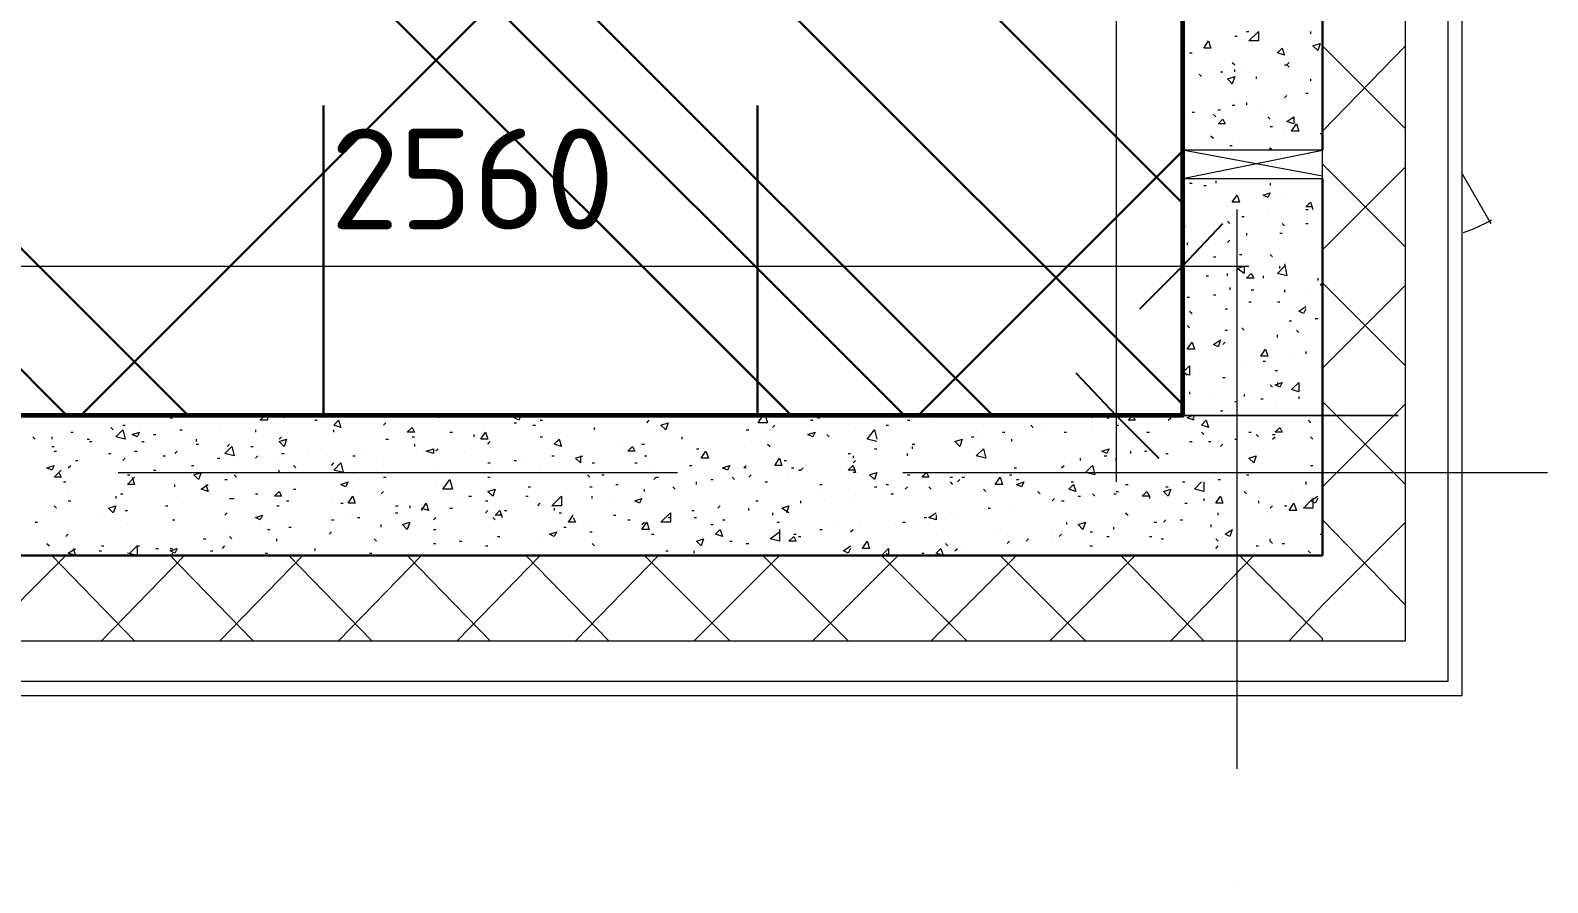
# Model space of a CAD drawing. Header units: millimetres. Extents: x -84737 to 172119, y -43083 to 59399.
# Drawn here: x 53751 to 56460, y 41045 to 42567 of the extents above; entities that cross this region are included whole.
import ezdxf

# ---------------------------------------------------------------- set-up
doc = ezdxf.new("R2010")
doc.units = ezdxf.units.MM
for name, color, linetype, lineweight in [('10) Плитка КР-3 300х300', 40, 'Continuous', 30), ('14) Плитка стены СТ-5.1', 3, 'Continuous', 60), ('19) Краска ПТ-5 потолок', 161, 'Continuous', 30), ('22) Шпакл. баз. фин. Потолок', 102, 'Continuous', 30)]:
    doc.layers.add(name, color=color, linetype=linetype, lineweight=lineweight)
for name, color, linetype in [('PDF _Окна', 7, 'Continuous'), ('PDF _Оси', 7, 'Continuous'), ('PDF _Размеры-100', 7, 'Continuous'), ('PDF _Стены', 7, 'Continuous'), ('PDF _Текст', 7, 'Continuous'), ('PDF _Элементы узлов', 7, 'Continuous')]:
    doc.layers.add(name, color=color, linetype=linetype)
doc.styles.add('PDF ISOCPEUR', font='isocpeur.ttf')

msp = doc.modelspace()

# ---------------------------------------------------------------- hatches: boundary and pattern name
at = {"layer": '10) Плитка КР-3 300х300', "transparency": 33554687}
h = msp.add_hatch(dxfattribs=at)
h.set_pattern_fill('ANGLE', color=256, scale=111)
h.set_pattern_definition([(0, (0, 0), (0, 775.335), [563.88, -211.455]), (90, (0, 0), (-775.335, 5e-14), [563.88, -211.455])])
h.paths.add_polyline_path([(52446.9, 46979.9), (52446.9, 47077.3), (55808, 47077.3), (55808, 44228.3), (52946.4, 44228.3), (52946.4, 45777.7), (53246.9, 45777.7), (53246.9, 45976.7), (52446.9, 45976.7)])
h.paths.add_polyline_path([(52446.9, 48029.7), (52446.9, 49778.1), (55808, 49778.1), (55808, 47178.9), (53246.9, 47178.9), (53246.9, 48029.7)])
h.paths.add_polyline_path([(46304.5, 41878.9), (46304.5, 44499.3), (47455.9, 44478.1), (47455.9, 45599.9), (49504.8, 45599.9), (49504.8, 44258), (49758.8, 44258), (49777.8, 45777.7), (52264.8, 45777.7), (52264.8, 45104.6), (52264.8, 45100.4), (52844.8, 45100.4), (52844.8, 44126.7), (55808, 44126.7), (55808, 41878.9), (49758.8, 41878.9), (49758.8, 42958.4), (49504.8, 42958.4), (49504.8, 41878.9)])
h.paths.add_polyline_path([(44755.2, 42827.2), (44755.2, 45777.7), (47358.6, 45777.7), (47358.6, 44579.7), (46054.8, 44579.7), (46054.8, 42827.2)])
at = {"layer": '19) Краска ПТ-5 потолок', "transparency": 33554687}
h = msp.add_hatch(dxfattribs=at)
h.set_pattern_fill('ANSI34', color=256, scale=80, angle=90)
h.paths.add_polyline_path([(52446.9, 46979.9), (52446.9, 47077.3), (55808, 47077.3), (55808, 44228.3), (52946.4, 44228.3), (52946.4, 45777.7), (53246.9, 45777.7), (53246.9, 45976.7), (52446.9, 45976.7)])
h.paths.add_polyline_path([(52446.9, 48029.7), (52446.9, 49778.1), (55808, 49778.1), (55808, 47178.9), (53246.9, 47178.9), (53246.9, 48029.7)])
h.paths.add_polyline_path([(46304.5, 41878.9), (46304.5, 44499.3), (47455.9, 44478.1), (47455.9, 45599.9), (49504.8, 45599.9), (49504.8, 44258), (49758.8, 44258), (49777.8, 45777.7), (52264.8, 45777.7), (52264.8, 45104.6), (52264.8, 45100.4), (52844.8, 45100.4), (52844.8, 44126.7), (55808, 44126.7), (55808, 41878.9), (49758.8, 41878.9), (49758.8, 42958.4), (49504.8, 42958.4), (49504.8, 41878.9)])
h.paths.add_polyline_path([(44755.2, 42827.2), (44755.2, 45777.7), (47358.6, 45777.7), (47358.6, 44579.7), (46054.8, 44579.7), (46054.8, 42827.2)])
at = {"layer": '22) Шпакл. баз. фин. Потолок', "transparency": 33554687}
h = msp.add_hatch(dxfattribs=at)
h.set_pattern_fill('ANSI37', color=256, scale=333)
h.paths.add_polyline_path([(52446.9, 46979.9), (52446.9, 47077.3), (55808, 47077.3), (55808, 44228.3), (52946.4, 44228.3), (52946.4, 45777.7), (53246.9, 45777.7), (53246.9, 45976.7), (52446.9, 45976.7)])
h.paths.add_polyline_path([(52446.9, 48029.7), (52446.9, 49778.1), (55808, 49778.1), (55808, 47178.9), (53246.9, 47178.9), (53246.9, 48029.7)])
h.paths.add_polyline_path([(46304.5, 41878.9), (46304.5, 44499.3), (47455.9, 44478.1), (47455.9, 45599.9), (49504.8, 45599.9), (49504.8, 44258), (49758.8, 44258), (49777.8, 45777.7), (52264.8, 45777.7), (52264.8, 45104.6), (52264.8, 45100.4), (52844.8, 45100.4), (52844.8, 44126.7), (55808, 44126.7), (55808, 41878.9), (49758.8, 41878.9), (49758.8, 42958.4), (49504.8, 42958.4), (49504.8, 41878.9)])
h.paths.add_polyline_path([(44755.2, 42827.2), (44755.2, 45777.7), (47358.6, 45777.7), (47358.6, 44579.7), (46054.8, 44579.7), (46054.8, 42827.2)])

# ---------------------------------------------------------------- linework, layer by layer
at = {"layer": '10) Плитка КР-3 300х300'}
msp.add_lwpolyline([(46304.5, 41878.9), (46304.5, 44499.3), (47455.9, 44478.1), (47455.9, 45599.9), (49504.8, 45599.9), (49504.8, 44258), (49758.8, 44258), (49777.8, 45777.7), (52264.8, 45777.7), (52264.8, 45104.6), (52264.8, 45100.4), (52844.8, 45100.4), (52844.8, 44126.7), (55808, 44126.7), (55808, 41878.9), (49758.8, 41878.9), (49758.8, 42958.4), (49504.8, 42958.4), (49504.8, 41878.9)], close=True, dxfattribs=at)
at = {"layer": '14) Плитка стены СТ-5.1'}
msp.add_lwpolyline([(49504.8, 45599.9), (49504.8, 44258), (49758.8, 44258), (49777.8, 45777.7), (52264.8, 45777.7), (52264.8, 45104.6), (52264.8, 45100.4), (52844.8, 45100.4), (52844.8, 44126.7), (55808, 44126.7), (55808, 41878.9), (49758.8, 41878.9), (49758.8, 42958.4), (49504.8, 42958.4), (49504.8, 41878.9), (46304.5, 41878.9), (46304.5, 44499.3), (47455.9, 44478.1), (47455.9, 45599.9)], dxfattribs=at)
at = {"layer": 'PDF _Окна', "lineweight": 9}
msp.add_lwpolyline([(56307.5, 42310.7), (56358.3, 42221.8)], dxfattribs=at)
msp.add_arc((56214.6, 42479.7), 290, 289.1437, 299.9982, dxfattribs=at)
at = {"layer": 'PDF _Оси', "lineweight": 9}
for points in [[(55905.4, 42446.2), (55905.4, 42446.2)], [(55905.4, 41248.2), (55905.4, 42247.2)], [(53907.3, 41777.3), (54906.3, 41777.3)], [(55105.3, 41777.3), (55105.3, 41777.3)], [(55308.5, 41777.3), (56459.9, 41777.3)], [(55905.4, 41045), (55905.4, 41045)]]:
    msp.add_lwpolyline(points, dxfattribs=at)
at = {"layer": 'PDF _Размеры-100', "lineweight": 9}
for points in [[(55689.5, 49778.1), (55689.5, 49176.9), (55689.5, 47978.9), (55689.5, 47178.9), (55689.5, 47077.3), (55689.5, 46679.4), (55689.5, 45477.1), (55689.5, 44677.1), (55689.5, 44228.3), (55689.5, 44126.7), (55689.5, 43779.6), (56193.2, 43779.6), (55571, 43779.6), (56193.2, 43779.6), (55689.5, 43779.6), (55689.5, 41760.4)], [(55808, 42027.1), (55808, 42645.1), (55808, 42145.6)], [(46186, 42145.6), (46905.6, 42145.6), (49305.8, 42145.6), (49504.8, 42145.6), (49758.8, 42145.6), (50605.4, 42145.6), (51807.7, 42145.6), (52345.3, 42145.6), (53246.9, 42145.6), (53246.9, 41976.3), (53246.9, 42264.1), (53246.9, 41976.3), (53246.9, 42145.6), (55926.5, 42145.6)], [(55571, 41878.9), (56193.2, 41878.9), (55689.5, 41878.9)]]:
    msp.add_lwpolyline(points, dxfattribs=at)
at = {"layer": 'PDF _Размеры-100', "lineweight": 25}
for points in [[(55731.8, 42069.4), (55808, 42145.6), (55880, 42221.8)], [(55617.5, 41955.1), (55689.5, 41878.9), (55765.7, 41802.7)]]:
    msp.add_lwpolyline(points, dxfattribs=at)
at = {"layer": 'PDF _Стены', "lineweight": 18}
for points in [[(51807.7, 41629.2), (51807.7, 41379.4), (51816.1, 41379.4), (56307.5, 41379.4), (56307.5, 45468.7), (56307.5, 45477.1), (56057.8, 45477.1)], [(51807.7, 41404.8), (51816.1, 41404.8), (56282.1, 41404.8), (56282.1, 45468.7), (56282.1, 45477.1)], [(51807.7, 41476.8), (56205.9, 41476.8), (56205.9, 45477.1)]]:
    msp.add_lwpolyline(points, dxfattribs=at)
at = {"layer": 'PDF _Стены', "lineweight": 30}
for points in [[(56057.8, 42353), (56057.8, 43779.6), (55808, 43779.6), (55808, 42353)], [(55808, 42302.2), (55808, 41878.9), (53246.9, 41878.9), (53246.9, 41629.2), (56057.8, 41629.2), (56057.8, 42302.2)]]:
    msp.add_lwpolyline(points, dxfattribs=at)
at = {"layer": 'PDF _Стены', "lineweight": 9}
for points in [[(55922.3, 42564.7), (55926.5, 42564.7)], [(56036.6, 42564.7), (56036.6, 42560.5)], [(55808, 42547.8), (55812.2, 42547.8)], [(55808, 42543.5), (55808, 42543.5)], [(55901.1, 42556.2), (55905.4, 42556.2)], [(55930.8, 42543.5), (55930.8, 42543.5)], [(56057.8, 42386.9), (56205.9, 42539.3)], [(56205.9, 42391.1), (56057.8, 42539.3)], [(55820.7, 42526.6), (55824.9, 42526.6)], [(55896.9, 42509.7), (55901.1, 42505.4)], [(55990, 42505.4), (55994.3, 42505.4), (55998.5, 42509.7)], [(55808, 42484.3), (55808, 42484.3)], [(55837.6, 42488.5), (55841.9, 42484.3)], [(55875.7, 42492.7), (55880, 42492.7)], [(55901.1, 42492.7), (55901.1, 42497)], [(55922.3, 42497), (55922.3, 42497)], [(55939.2, 42484.3), (55939.2, 42480)], [(55994.3, 42505.4), (55998.5, 42501.2)], [(56028.1, 42454.6), (56032.4, 42454.6)], [(56036.6, 42480), (56036.6, 42475.8)], [(55896.9, 42433.5), (55901.1, 42433.5)], [(55922.3, 42437.7), (55922.3, 42433.5)], [(55943.5, 42433.5), (55943.5, 42433.5)], [(55990, 42446.2), (55994.3, 42450.4)], [(55816.5, 42416.5), (55816.5, 42416.5)], [(55824.9, 42420.8), (55829.2, 42420.8)], [(55863, 42416.5), (55867.3, 42412.3)], [(55871.5, 42425), (55875.7, 42425)], [(55960.4, 42412.3), (55964.6, 42408.1)], [(55858.8, 42378.4), (55863, 42374.2)], [(55896.9, 42374.2), (55896.9, 42374.2)], [(55964.6, 42395.4), (55968.9, 42395.4)], [(55990, 42386.9), (55990, 42386.9)], [(56011.2, 42378.4), (56011.2, 42378.4)], [(56053.5, 42382.7), (56057.8, 42382.7)], [(55892.7, 42361.5), (55896.9, 42361.5)], [(55964.6, 42353), (55964.6, 42357.3), (55968.9, 42353)], [(56205.9, 42179.5), (56057.8, 42327.6)], [(56057.8, 42175.2), (56205.9, 42323.4)], [(55820.7, 42293.8), (55824.9, 42293.8)], [(55867.3, 42298), (55867.3, 42293.8)], [(55964.6, 42293.8), (55964.6, 42289.5)], [(55846.1, 42289.5), (55850.3, 42289.5)], [(55892.7, 42251.4), (55892.7, 42251.4)], [(55960.4, 42238.7), (55960.4, 42238.7)], [(55985.8, 42264.1), (55985.8, 42264.1)], [(56040.8, 42251.4), (56028.1, 42251.4), (56036.6, 42259.9), (56040.8, 42247.2)], [(56028.1, 42247.2), (56032.4, 42247.2)], [(55808, 42217.6), (55812.2, 42217.6), (55808, 42209.1)], [(55888.4, 42226), (55892.7, 42221.8)], [(55913.8, 42234.5), (55918.1, 42234.5)], [(55985.8, 42221.8), (55990, 42217.6)], [(56028.1, 42221.8), (56032.4, 42221.8)], [(55816.5, 42187.9), (55816.5, 42183.7)], [(55888.4, 42187.9), (55892.7, 42192.2)], [(55922.3, 42204.9), (55922.3, 42200.6)], [(55981.6, 42204.9), (55985.8, 42204.9)], [(55863, 42162.5), (55867.3, 42162.5)], [(55909.6, 42166.8), (55913.8, 42166.8)], [(55964.6, 42166.8), (55968.9, 42162.5)], [(55981.6, 42175.2), (55981.6, 42175.2)], [(55858.8, 42145.6), (55858.8, 42145.6)], [(55888.4, 42128.7), (55888.4, 42132.9)], [(55990, 42149.9), (55994.3, 42128.7), (55977.3, 42132.9), (55990, 42145.6)], [(55981.6, 42141.4), (55981.6, 42145.6)], [(55850.3, 42128.7), (55854.6, 42128.7)], [(55892.7, 42107.5), (55892.7, 42103.3)], [(55930.8, 42103.3), (55935, 42103.3)], [(55951.9, 42128.7), (55951.9, 42124.5)], [(55990, 42103.3), (55990, 42099.1)], [(56049.3, 42124.5), (56049.3, 42120.2)], [(56049.3, 42120.2), (56049.3, 42120.2)], [(56057.8, 42111.8), (56053.5, 42111.8), (56057.8, 42116), (56205.9, 41967.8)], [(56057.8, 41963.6), (56205.9, 42111.8)], [(55816.5, 42090.6), (55820.7, 42090.6)], [(55863, 42094.8), (55867.3, 42094.8)], [(55926.5, 42082.1), (55930.8, 42082.1)], [(55977.3, 42082.1), (55981.6, 42082.1)], [(56036.6, 42099.1), (56036.6, 42099.1)], [(55820.7, 42065.2), (55824.9, 42061)], [(55884.2, 42069.4), (55888.4, 42069.4)], [(55998.5, 42048.3), (56002.7, 42048.3)], [(56028.1, 42069.4), (56023.9, 42061), (56015.4, 42065.2), (56028.1, 42073.7)], [(56045.1, 42052.5), (56049.3, 42052.5)], [(55816.5, 42039.8), (55820.7, 42035.6)], [(55816.5, 42022.9), (55816.5, 42022.9)], [(55884.2, 42031.3), (55888.4, 42031.3)], [(55913.8, 42035.6), (55918.1, 42031.3)], [(55977.3, 42018.6), (55977.3, 42022.9)], [(56011.2, 42031.3), (56015.4, 42027.1)], [(55880, 42005.9), (55884.2, 42010.2)], [(55922.3, 41972.1), (55922.3, 41972.1)], [(55951.9, 41976.3), (55956.2, 41976.3)], [(55998.5, 41980.5), (55998.5, 41980.5)], [(56028.1, 41993.2), (56028.1, 41989)], [(55812.2, 41955.1), (55816.5, 41950.9)], [(55837.6, 41959.4), (55837.6, 41959.4)], [(55880, 41946.7), (55884.2, 41946.7)], [(55973.1, 41959.4), (55977.3, 41959.4)], [(55820.7, 41921.3), (55820.7, 41917)], [(55858.8, 41912.8), (55858.8, 41912.8)], [(55880, 41938.2), (55880, 41938.2)], [(55918.1, 41917), (55918.1, 41912.8)], [(55964.6, 41934), (55968.9, 41929.7)], [(55977.3, 41938.2), (55977.3, 41934)], [(56015.4, 41912.8), (56015.4, 41908.6)], [(56019.7, 41917), (56019.7, 41917)], [(55875.7, 41887.4), (55880, 41887.4)], [(55901.1, 41904.3), (55905.4, 41904.3)], [(55947.7, 41908.6), (55951.9, 41908.6)], [(55973.1, 41900.1), (55973.1, 41900.1)], [(56205.9, 41756.2), (56057.8, 41904.3)], [(56057.8, 41751.9), (56205.9, 41900.1)], [(53915.8, 41862), (53920, 41862)], [(54000.4, 41874.7), (54004.7, 41874.7)], [(54013.1, 41874.7), (54013.1, 41874.7)], [(54089.3, 41862), (54089.3, 41862)], [(54174, 41878.9), (54174, 41870.5), (54161.3, 41870.5), (54169.8, 41878.9)], [(54203.6, 41874.7), (54207.9, 41878.9)], [(54258.7, 41870.5), (54262.9, 41870.5)], [(54381.4, 41862), (54385.7, 41866.2)], [(54478.8, 41874.7), (54478.8, 41878.9)], [(54627, 41878.9), (54622.7, 41870.5), (54614.3, 41874.7), (54622.7, 41878.9)], [(54614.3, 41866.2), (54618.5, 41866.2)], [(54648.1, 41862), (54652.4, 41862)], [(54660.8, 41870.5), (54665.1, 41870.5)], [(54851.3, 41866.2), (54855.5, 41870.5)], [(54944.4, 41878.9), (54944.4, 41878.9)], [(55063, 41878.9), (55067.2, 41866.2), (55050.3, 41866.2), (55058.7, 41878.9)], [(55063, 41878.9), (55063, 41878.9)], [(55075.7, 41857.8), (55079.9, 41862)], [(55143.4, 41870.5), (55147.6, 41870.5)], [(55156.1, 41874.7), (55160.3, 41874.7)], [(55257.7, 41870.5), (55257.7, 41870.5)], [(55278.9, 41862), (55283.1, 41862)], [(55317, 41870.5), (55321.2, 41870.5)], [(55355.1, 41866.2), (55355.1, 41866.2)], [(55452.4, 41862), (55452.4, 41862)], [(55537.1, 41862), (55541.3, 41857.8)], [(55642.9, 41878.9), (55647.2, 41874.7)], [(55672.6, 41874.7), (55676.8, 41874.7)], [(55689.5, 41862), (55693.7, 41862)], [(55719.1, 41878.9), (55719.1, 41878.9)], [(55782.6, 41870.5), (55786.8, 41874.7)], [(55829.2, 41870.5), (55816.5, 41874.7), (55824.9, 41878.9), (55829.2, 41878.9), (55824.9, 41870.5)], [(55829.2, 41878.9), (55829.2, 41878.9)], [(56032.4, 41870.5), (56036.6, 41866.2)], [(53754.9, 41840.8), (53759.2, 41836.6)], [(53788.8, 41840.8), (53788.8, 41836.6)], [(53822.7, 41849.3), (53826.9, 41849.3)], [(53852.3, 41836.6), (53856.5, 41836.6)], [(53856.5, 41832.4), (53860.7, 41832.4)], [(53894.6, 41857.8), (53898.8, 41853.5)], [(53949.6, 41832.4), (53953.9, 41832.4)], [(53970.8, 41845.1), (53975, 41845.1)], [(54017.4, 41853.5), (54021.6, 41853.5)], [(54047, 41836.6), (54047, 41832.4)], [(54152.8, 41853.5), (54152.8, 41849.3)], [(54195.2, 41836.6), (54199.4, 41840.8)], [(54292.5, 41849.3), (54292.5, 41853.5)], [(54385.7, 41836.6), (54389.9, 41836.6)], [(54432.2, 41840.8), (54436.5, 41840.8)], [(54500, 41849.3), (54504.2, 41849.3)], [(54542.3, 41845.1), (54542.3, 41840.8)], [(54567.7, 41828.1), (54571.9, 41832.4)], [(54660.8, 41840.8), (54665.1, 41840.8)], [(54758.2, 41853.5), (54758.2, 41857.8)], [(54914.8, 41836.6), (54914.8, 41840.8)], [(55029.1, 41853.5), (55033.3, 41853.5)], [(55037.6, 41832.4), (55037.6, 41832.4)], [(55130.7, 41845.1), (55130.7, 41845.1)], [(55173, 41845.1), (55177.3, 41840.8)], [(55223.8, 41857.8), (55223.8, 41857.8)], [(55261.9, 41832.4), (55245, 41836.6), (55257.7, 41853.5), (55261.9, 41836.6)], [(55431.3, 41840.8), (55435.5, 41840.8)], [(55444, 41840.8), (55444, 41840.8)], [(55486.3, 41849.3), (55490.5, 41849.3)], [(55503.2, 41832.4), (55503.2, 41836.6)], [(55549.8, 41857.8), (55549.8, 41857.8)], [(55558.3, 41857.8), (55558.3, 41857.8)], [(55596.4, 41849.3), (55600.6, 41849.3)], [(55647.2, 41853.5), (55647.2, 41853.5)], [(55744.5, 41849.3), (55748.8, 41849.3)], [(55820.7, 41832.4), (55824.9, 41832.4)], [(55841.9, 41849.3), (55846.1, 41845.1)], [(55854.6, 41832.4), (55858.8, 41832.4)], [(55901.1, 41836.6), (55905.4, 41836.6)], [(55926.5, 41849.3), (55930.8, 41849.3)], [(55939.2, 41845.1), (55943.5, 41840.8)], [(55968.9, 41845.1), (55973.1, 41845.1)], [(55968.9, 41836.6), (55973.1, 41840.8)], [(56036.6, 41840.8), (56040.8, 41836.6)], [(53788.8, 41823.9), (53793, 41823.9)], [(53793, 41815.4), (53797.3, 41815.4)], [(53890.4, 41811.2), (53894.6, 41811.2)], [(53936.9, 41815.4), (53941.2, 41815.4)], [(53987.7, 41807), (53992, 41807)], [(54008.9, 41811.2), (54013.1, 41815.4)], [(54047, 41828.1), (54051.2, 41828.1)], [(54102, 41823.9), (54106.3, 41828.1)], [(54144.4, 41823.9), (54148.6, 41823.9)], [(54152.8, 41802.7), (54157.1, 41807)], [(54199.4, 41811.2), (54203.6, 41811.2)], [(54246, 41819.7), (54246, 41819.7)], [(54271.4, 41819.7), (54271.4, 41819.7)], [(54326.4, 41807), (54330.6, 41807)], [(54343.3, 41815.4), (54343.3, 41815.4)], [(54436.5, 41828.1), (54436.5, 41823.9)], [(54440.7, 41811.2), (54440.7, 41811.2)], [(54474.6, 41815.4), (54478.8, 41819.7)], [(54538.1, 41807), (54538.1, 41807)], [(54682, 41807), (54686.2, 41807)], [(54732.8, 41807), (54732.8, 41794.3), (54724.3, 41802.7), (54737, 41807)], [(54800.5, 41823.9), (54800.5, 41823.9)], [(54842.8, 41828.1), (54847.1, 41828.1)], [(54847.1, 41807), (54851.3, 41807)], [(54940.2, 41819.7), (54944.4, 41819.7)], [(54961.4, 41807), (54961.4, 41807)], [(55067.2, 41828.1), (55071.4, 41823.9)], [(55211.1, 41811.2), (55215.4, 41811.2)], [(55219.6, 41807), (55219.6, 41802.7)], [(55257.7, 41819.7), (55261.9, 41819.7)], [(55317, 41807), (55317, 41811.2)], [(55325.4, 41828.1), (55329.7, 41828.1)], [(55325.4, 41823.9), (55325.4, 41819.7)], [(55410.1, 41823.9), (55410.1, 41823.9)], [(55668.3, 41807), (55672.6, 41807)], [(55714.9, 41815.4), (55714.9, 41811.2)], [(55740.3, 41815.4), (55744.5, 41815.4)], [(55778.4, 41811.2), (55782.6, 41811.2)], [(55875.7, 41823.9), (55880, 41828.1)], [(53801.5, 41777.3), (53805.7, 41768.9), (53793, 41768.9), (53805.7, 41781.6)], [(53818.4, 41785.8), (53822.7, 41790)], [(53831.1, 41798.5), (53835.3, 41798.5)], [(53915.8, 41798.5), (53920, 41802.7)], [(53970.8, 41781.6), (53975, 41781.6)], [(54038.5, 41790), (54042.8, 41790)], [(54085.1, 41802.7), (54089.3, 41802.7)], [(54186.7, 41798.5), (54186.7, 41798.5)], [(54195.2, 41777.3), (54195.2, 41781.6)], [(54220.6, 41790), (54224.8, 41785.8)], [(54284.1, 41794.3), (54284.1, 41794.3)], [(54288.3, 41790), (54292.5, 41794.3)], [(54381.4, 41802.7), (54381.4, 41802.7)], [(54381.4, 41790), (54381.4, 41790)], [(54453.4, 41777.3), (54457.6, 41777.3)], [(54478.8, 41785.8), (54478.8, 41785.8)], [(54567.7, 41794.3), (54571.9, 41794.3)], [(54576.2, 41781.6), (54576.2, 41781.6)], [(54614.3, 41798.5), (54618.5, 41798.5)], [(54635.4, 41802.7), (54635.4, 41802.7)], [(54660.8, 41781.6), (54660.8, 41781.6)], [(54673.5, 41777.3), (54677.8, 41777.3)], [(54732.8, 41798.5), (54732.8, 41798.5)], [(54754, 41794.3), (54758.2, 41794.3)], [(54830.1, 41794.3), (54834.4, 41794.3)], [(54855.5, 41790), (54855.5, 41790)], [(54927.5, 41790), (54931.7, 41790)], [(54982.5, 41781.6), (54982.5, 41781.6)], [(55029.1, 41785.8), (55024.9, 41785.8), (55029.1, 41790)], [(55096.8, 41798.5), (55101.1, 41798.5)], [(55109.5, 41785.8), (55113.8, 41785.8)], [(55122.2, 41781.6), (55126.5, 41781.6), (55130.7, 41785.8)], [(55223.8, 41781.6), (55211.1, 41781.6), (55219.6, 41790), (55223.8, 41777.3), (55219.6, 41777.3)], [(55219.6, 41794.3), (55223.8, 41798.5)], [(55439.7, 41777.3), (55444, 41777.3)], [(55499, 41777.3), (55503.2, 41777.3)], [(55507.5, 41785.8), (55511.7, 41785.8)], [(55592.1, 41785.8), (55596.4, 41790)], [(55609.1, 41794.3), (55609.1, 41794.3)], [(55626, 41798.5), (55626, 41802.7)], [(55689.5, 41798.5), (55689.5, 41802.7)], [(55968.9, 41777.3), (55968.9, 41777.3)], [(56036.6, 41790), (56040.8, 41790)], [(53810, 41760.4), (53814.2, 41760.4)], [(53924.2, 41773.1), (53928.5, 41773.1)], [(53932.7, 41768.9), (53936.9, 41756.2), (53924.2, 41756.2), (53936.9, 41768.9)], [(54008.9, 41751.9), (54008.9, 41756.2)], [(54008.9, 41751.9), (54008.9, 41751.9)], [(54063.9, 41756.2), (54068.2, 41743.5), (54055.5, 41747.7), (54068.2, 41756.2)], [(54097.8, 41764.6), (54102, 41764.6)], [(54114.7, 41773.1), (54119, 41768.9)], [(54339.1, 41764.6), (54339.1, 41764.6)], [(54381.4, 41768.9), (54385.7, 41768.9)], [(54474.6, 41756.2), (54474.6, 41756.2)], [(54567.7, 41768.9), (54571.9, 41768.9)], [(54639.7, 41751.9), (54643.9, 41751.9)], [(54745.5, 41773.1), (54749.7, 41768.9)], [(54749.7, 41751.9), (54754, 41751.9)], [(54770.9, 41773.1), (54775.1, 41773.1)], [(54796.3, 41756.2), (54800.5, 41756.2)], [(54864, 41764.6), (54868.2, 41768.9), (54872.5, 41768.9)], [(54897.9, 41751.9), (54902.1, 41747.7)], [(54940.2, 41756.2), (54940.2, 41760.4)], [(54965.6, 41764.6), (54969.8, 41764.6)], [(55003.7, 41768.9), (55007.9, 41764.6)], [(55033.3, 41768.9), (55037.6, 41773.1)], [(55063, 41760.4), (55067.2, 41760.4)], [(55160.3, 41756.2), (55164.6, 41756.2)], [(55257.7, 41751.9), (55261.9, 41751.9)], [(55278.9, 41756.2), (55283.1, 41756.2)], [(55312.7, 41747.7), (55317, 41751.9)], [(55317, 41773.1), (55321.2, 41773.1)], [(55355.1, 41751.9), (55359.3, 41747.7)], [(55393.2, 41768.9), (55397.4, 41768.9)], [(55393.2, 41760.4), (55397.4, 41756.2)], [(55405.9, 41760.4), (55410.1, 41764.6)], [(55414.3, 41768.9), (55418.6, 41768.9)], [(55499, 41773.1), (55503.2, 41773.1)], [(55511.7, 41764.6), (55515.9, 41764.6)], [(55609.1, 41760.4), (55613.3, 41760.4)], [(55706.4, 41756.2), (55710.7, 41756.2)], [(55778.4, 41751.9), (55782.6, 41751.9)], [(55808, 41760.4), (55812.2, 41760.4)], [(55808, 41751.9), (55808, 41751.9)], [(55846.1, 41760.4), (55846.1, 41743.5), (55829.2, 41747.7), (55841.9, 41760.4)], [(55854.6, 41764.6), (55854.6, 41764.6)], [(55871.5, 41764.6), (55875.7, 41764.6)], [(55922.3, 41773.1), (55926.5, 41773.1)], [(56028.1, 41760.4), (56028.1, 41756.2)], [(53818.4, 41743.5), (53818.4, 41743.5)], [(53818.4, 41726.5), (53822.7, 41726.5)], [(53903.1, 41735), (53903.1, 41730.8)], [(53911.5, 41739.2), (53915.8, 41739.2)], [(53915.8, 41739.2), (53915.8, 41739.2)], [(54013.1, 41735), (54013.1, 41735)], [(54106.3, 41730.8), (54110.5, 41730.8), (54114.7, 41730.8)], [(54152.8, 41739.2), (54157.1, 41739.2)], [(54207.9, 41726.5), (54212.1, 41726.5)], [(54220.6, 41747.7), (54224.8, 41747.7)], [(54288.3, 41730.8), (54288.3, 41730.8)], [(54377.2, 41739.2), (54381.4, 41743.5)], [(54533.8, 41735), (54538.1, 41735)], [(54563.5, 41726.5), (54567.7, 41726.5)], [(54635.4, 41735), (54639.7, 41735)], [(54754, 41730.8), (54754, 41735)], [(54792.1, 41730.8), (54792.1, 41730.8)], [(54847.1, 41743.5), (54847.1, 41747.7)], [(55046, 41726.5), (55050.3, 41726.5)], [(55126.5, 41722.3), (55126.5, 41726.5)], [(55164.6, 41739.2), (55164.6, 41739.2)], [(55211.1, 41747.7), (55211.1, 41747.7)], [(55219.6, 41735), (55219.6, 41735)], [(55287.3, 41739.2), (55291.6, 41739.2)], [(55452.4, 41747.7), (55456.7, 41743.5)], [(55549.8, 41743.5), (55554, 41739.2)], [(55575.2, 41726.5), (55579.4, 41730.8)], [(55592.1, 41726.5), (55596.4, 41726.5)], [(55621.8, 41735), (55626, 41735)], [(55647.2, 41739.2), (55651.4, 41735)], [(55685.3, 41739.2), (55689.5, 41739.2)], [(55689.5, 41743.5), (55693.7, 41743.5)], [(55748.8, 41735), (55748.8, 41730.8)], [(55846.1, 41730.8), (55846.1, 41726.5)], [(55905.4, 41747.7), (55905.4, 41747.7)], [(55918.1, 41743.5), (55922.3, 41739.2)], [(55943.5, 41726.5), (55943.5, 41722.3)], [(56002.7, 41743.5), (56002.7, 41743.5)], [(56049.3, 41730.8), (56045.1, 41722.3), (56036.6, 41726.5), (56049.3, 41735)], [(53793, 41718.1), (53797.3, 41713.8)], [(53877.7, 41701.1), (53877.7, 41701.1)], [(53920, 41709.6), (53924.2, 41709.6)], [(53992, 41718.1), (53996.2, 41718.1)], [(54097.8, 41701.1), (54102, 41705.4)], [(54190.9, 41718.1), (54195.2, 41718.1)], [(54305.2, 41722.3), (54309.5, 41722.3)], [(54322.2, 41696.9), (54322.2, 41696.9)], [(54334.9, 41696.9), (54339.1, 41696.9)], [(54402.6, 41718.1), (54406.8, 41718.1)], [(54402.6, 41705.4), (54406.8, 41705.4)], [(54428, 41718.1), (54428, 41713.8)], [(54449.2, 41709.6), (54457.6, 41722.3), (54461.9, 41709.6), (54449.2, 41713.8)], [(54470.3, 41692.7), (54474.6, 41696.9)], [(54500, 41713.8), (54504.2, 41713.8)], [(54521.1, 41722.3), (54521.1, 41722.3)], [(54563.5, 41705.4), (54567.7, 41709.6)], [(54576.2, 41696.9), (54580.4, 41692.7)], [(54593.1, 41701.1), (54580.4, 41701.1), (54588.9, 41709.6), (54593.1, 41696.9)], [(54597.3, 41709.6), (54601.6, 41709.6)], [(54656.6, 41718.1), (54660.8, 41722.3)], [(54686.2, 41713.8), (54686.2, 41709.6)], [(54694.7, 41705.4), (54698.9, 41705.4)], [(54720.1, 41696.9), (54724.3, 41688.4), (54711.6, 41688.4), (54720.1, 41701.1)], [(54792.1, 41701.1), (54796.3, 41701.1)], [(54889.4, 41696.9), (54893.6, 41696.9)], [(54931.7, 41709.6), (54936, 41709.6)], [(54936, 41696.9), (54940.2, 41696.9)], [(54978.3, 41713.8), (54982.5, 41718.1)], [(55033.3, 41709.6), (55033.3, 41713.8)], [(55075.7, 41705.4), (55075.7, 41701.1)], [(55105.3, 41705.4), (55092.6, 41713.8), (55105.3, 41718.1), (55101.1, 41705.4)], [(55181.5, 41722.3), (55181.5, 41722.3)], [(55346.6, 41696.9), (55350.8, 41696.9)], [(55367.8, 41701.1), (55367.8, 41692.7), (55355.1, 41696.9), (55367.8, 41705.4)], [(55393.2, 41705.4), (55393.2, 41705.4)], [(55405.9, 41701.1), (55405.9, 41701.1)], [(55460.9, 41713.8), (55465.1, 41713.8)], [(55499, 41713.8), (55499, 41713.8)], [(55706.4, 41705.4), (55710.7, 41701.1)], [(55812.2, 41722.3), (55816.5, 41722.3)], [(55871.5, 41701.1), (55871.5, 41705.4)], [(55875.7, 41701.1), (55875.7, 41701.1)], [(55964.6, 41713.8), (55968.9, 41718.1)], [(55964.6, 41701.1), (55964.6, 41701.1)], [(55990, 41718.1), (55994.3, 41718.1)], [(56036.6, 41722.3), (56036.6, 41722.3)], [(56040.8, 41722.3), (56040.8, 41718.1)], [(53759.2, 41688.4), (53763.4, 41688.4)], [(53911.5, 41680), (53911.5, 41680)], [(54004.7, 41692.7), (54008.9, 41692.7)], [(54174, 41675.7), (54178.2, 41675.7)], [(54212.1, 41680), (54216.3, 41680)], [(54284.1, 41667.3), (54288.3, 41671.5)], [(54288.3, 41692.7), (54292.5, 41692.7)], [(54377.2, 41680), (54377.2, 41684.2)], [(54470.3, 41675.7), (54474.6, 41675.7)], [(54703.2, 41680), (54707.4, 41680)], [(54749.7, 41684.2), (54749.7, 41684.2)], [(54749.7, 41671.5), (54754, 41671.5)], [(54817.4, 41692.7), (54821.7, 41692.7)], [(54842.8, 41684.2), (54847.1, 41688.4)], [(54965.6, 41684.2), (54969.8, 41684.2)], [(54986.8, 41692.7), (54991, 41692.7)], [(55088.4, 41675.7), (55088.4, 41654.6), (55071.4, 41658.8), (55088.4, 41671.5)], [(55084.1, 41688.4), (55088.4, 41688.4)], [(55160.3, 41675.7), (55164.6, 41675.7)], [(55185.7, 41684.2), (55185.7, 41684.2)], [(55215.4, 41671.5), (55219.6, 41675.7)], [(55232.3, 41684.2), (55232.3, 41684.2)], [(55283.1, 41680), (55283.1, 41680)], [(55308.5, 41688.4), (55312.7, 41688.4)], [(55380.5, 41675.7), (55380.5, 41675.7)], [(55477.8, 41671.5), (55477.8, 41671.5)], [(55600.6, 41688.4), (55600.6, 41684.2)], [(55642.9, 41671.5), (55647.2, 41671.5)], [(55685.3, 41675.7), (55685.3, 41680)], [(55757.2, 41688.4), (55761.5, 41688.4)], [(55774.1, 41688.4), (55778.4, 41692.7)], [(55803.8, 41692.7), (55808, 41692.7)], [(55858.8, 41684.2), (55858.8, 41680)], [(55998.5, 41476.8), (56057.8, 41540.3), (56205.9, 41688.4)], [(56205.9, 41540.3), (56057.8, 41692.7)], [(53780.3, 41650.3), (53784.6, 41646.1)], [(53814.2, 41663), (53818.4, 41667.3)], [(53826.9, 41641.9), (53831.1, 41629.2), (53818.4, 41633.4), (53831.1, 41641.9)], [(53877.7, 41646.1), (53881.9, 41646.1)], [(53928.5, 41633.4), (53941.2, 41646.1), (53941.2, 41629.2), (53924.2, 41633.4)], [(53941.2, 41646.1), (53945.4, 41646.1)], [(53975, 41641.9), (53979.3, 41641.9)], [(54000.4, 41641.9), (54004.7, 41641.9)], [(54059.7, 41658.8), (54063.9, 41658.8)], [(54093.6, 41641.9), (54097.8, 41646.1)], [(54106.3, 41667.3), (54106.3, 41667.3)], [(54106.3, 41663), (54110.5, 41658.8)], [(54190.9, 41654.6), (54190.9, 41658.8)], [(54258.7, 41641.9), (54258.7, 41637.6)], [(54364.5, 41658.8), (54368.7, 41654.6)], [(54470.3, 41650.3), (54474.6, 41650.3)], [(54516.9, 41654.6), (54521.1, 41654.6)], [(54563.5, 41646.1), (54567.7, 41646.1)], [(54584.6, 41663), (54588.9, 41663)], [(54656.6, 41658.8), (54656.6, 41658.8)], [(54754, 41650.3), (54758.2, 41646.1)], [(54859.8, 41667.3), (54864, 41667.3)], [(54931.7, 41641.9), (54931.7, 41641.9)], [(54999.5, 41654.6), (55003.7, 41654.6)], [(55029.1, 41650.3), (55033.3, 41650.3)], [(55113.8, 41667.3), (55118, 41667.3)], [(55122.2, 41663), (55126.5, 41663)], [(55215.4, 41641.9), (55211.1, 41633.4), (55202.7, 41637.6), (55215.4, 41646.1)], [(55422.8, 41476.8), (55270.4, 41629.2), (55283.1, 41641.9), (55283.1, 41629.2), (55278.9, 41633.4)], [(55384.7, 41650.3), (55388.9, 41646.1)], [(55401.6, 41637.6), (55405.9, 41641.9)], [(55414.3, 41641.9), (55414.3, 41641.9)], [(55494.8, 41667.3), (55494.8, 41667.3)], [(55494.8, 41650.3), (55499, 41654.6)], [(55528.6, 41654.6), (55532.9, 41658.8)], [(55575.2, 41667.3), (55575.2, 41667.3)], [(55575.2, 41663), (55575.2, 41663)], [(55587.9, 41663), (55592.1, 41667.3)], [(55642.9, 41646.1), (55647.2, 41646.1)], [(55672.6, 41663), (55676.8, 41663)], [(55748.8, 41663), (55753, 41663)], [(55769.9, 41658.8), (55774.1, 41658.8)], [(55867.3, 41658.8), (55871.5, 41654.6)], [(55867.3, 41641.9), (55871.5, 41646.1)], [(55939.2, 41646.1), (55943.5, 41646.1)], [(55968.9, 41650.3), (55964.6, 41654.6), (55964.6, 41658.8)], [(55985.8, 41650.3), (55990, 41650.3)], [(56053.5, 41667.3), (56057.8, 41667.3)], [(56057.8, 41658.8), (56057.8, 41658.8)], [(53661.8, 41476.8), (53814.2, 41629.2)], [(53936.9, 41476.8), (53788.8, 41629.2)], [(53826.9, 41629.2), (53831.1, 41629.2)], [(53873.4, 41637.6), (53877.7, 41637.6)], [(53877.7, 41476.8), (54025.8, 41629.2)], [(54148.6, 41476.8), (54000.4, 41629.2)], [(54004.7, 41629.2), (54004.7, 41633.4)], [(54072.4, 41637.6), (54076.6, 41637.6)], [(54089.3, 41476.8), (54237.5, 41629.2)], [(54169.8, 41633.4), (54174, 41633.4)], [(54360.3, 41476.8), (54212.1, 41629.2)], [(54271.4, 41629.2), (54275.6, 41629.2)], [(54271.4, 41629.2), (54271.4, 41629.2)], [(54275.6, 41629.2), (54275.6, 41629.2)], [(54301, 41476.8), (54449.2, 41629.2)], [(54356, 41633.4), (54360.3, 41633.4)], [(54571.9, 41476.8), (54423.8, 41629.2)], [(54470.3, 41633.4), (54470.3, 41633.4)], [(54512.7, 41476.8), (54660.8, 41629.2)], [(54783.6, 41476.8), (54635.4, 41629.2)], [(54648.1, 41629.2), (54648.1, 41629.2)], [(54724.3, 41476.8), (54872.5, 41629.2)], [(54999.5, 41476.8), (54847.1, 41629.2)], [(54885.2, 41637.6), (54889.4, 41637.6)], [(54936, 41633.4), (54936, 41637.6)], [(54936, 41476.8), (55088.4, 41629.2)], [(55211.1, 41476.8), (55058.7, 41629.2)], [(55147.6, 41476.8), (55300, 41629.2)], [(55342.4, 41633.4), (55346.6, 41633.4)], [(55359.3, 41476.8), (55511.7, 41629.2)], [(55477.8, 41629.2), (55477.8, 41629.2)], [(55477.8, 41629.2), (55477.8, 41629.2)], [(55634.5, 41476.8), (55482.1, 41629.2)], [(55507.5, 41629.2), (55507.5, 41629.2)], [(55507.5, 41629.2), (55507.5, 41629.2)], [(55571, 41476.8), (55723.4, 41629.2)], [(55846.1, 41476.8), (55698, 41629.2)], [(55774.1, 41629.2), (55778.4, 41629.2)], [(55786.8, 41476.8), (55935, 41629.2)], [(55824.9, 41629.2), (55829.2, 41629.2)], [(56057.8, 41476.8), (56057.8, 41481), (55909.6, 41629.2)], [(56032.4, 41637.6), (56036.6, 41633.4)]]:
    msp.add_lwpolyline(points, dxfattribs=at)
for points in [[(55943.5, 42547.8), (55926.5, 42547.8), (55943.5, 42564.7)], [(55854.6, 42547.8), (55858.8, 42535.1), (55846.1, 42535.1)], [(56053.5, 42543.5), (56049.3, 42530.8), (56040.8, 42539.3)], [(55985.8, 42535.1), (55990, 42522.4), (55977.3, 42526.6)], [(55901.1, 42484.3), (55896.9, 42471.6), (55888.4, 42480)], [(55880, 42408.1), (55884.2, 42399.6), (55871.5, 42399.6)], [(56007, 42412.3), (56007, 42399.6), (55994.3, 42403.8)], [(56011.2, 42399.6), (56015.4, 42386.9), (56002.7, 42386.9)], [(55905.4, 42272.6), (55909.6, 42259.9), (55896.9, 42259.9)], [(55964.6, 42276.8), (55960.4, 42268.4), (55951.9, 42272.6)], [(55918.1, 42145.6), (55918.1, 42132.9), (55905.4, 42141.4)], [(55930.8, 42132.9), (55935, 42124.5), (55922.3, 42124.5)], [(55824.9, 42010.2), (55829.2, 41997.5), (55816.5, 41997.5)], [(55875.7, 42014.4), (55871.5, 42001.7), (55863, 42005.9)], [(55956.2, 41997.5), (55960.4, 41984.8), (55947.7, 41984.8)], [(55820.7, 41950.9), (55808, 41955.1), (55820.7, 41967.8)], [(55985.8, 41938.2), (55981.6, 41929.7), (55973.1, 41934)], [(56015.4, 41921.3), (56002.7, 41925.5), (56015.4, 41938.2)], [(54301, 41870.5), (54305.2, 41857.8), (54292.5, 41862)], [(54889.4, 41866.2), (54885.2, 41853.5), (54876.7, 41862)], [(55719.1, 41878.9), (55723.4, 41870.5), (55710.7, 41870.5)], [(55850.3, 41870.5), (55854.6, 41857.8), (55841.9, 41862)], [(53920, 41836.6), (53903.1, 41840.8), (53915.8, 41853.5)], [(53945.4, 41849.3), (53941.2, 41840.8), (53932.7, 41845.1)], [(54207.9, 41836.6), (54203.6, 41823.9), (54195.2, 41832.4)], [(54432.2, 41857.8), (54436.5, 41849.3), (54423.8, 41849.3)], [(54563.5, 41849.3), (54567.7, 41836.6), (54555, 41836.6)], [(54694.7, 41836.6), (54698.9, 41823.9), (54686.2, 41828.1)], [(55151.9, 41849.3), (55147.6, 41840.8), (55139.2, 41845.1)], [(55414.3, 41836.6), (55410.1, 41823.9), (55401.6, 41832.4)], [(55981.6, 41857.8), (55985.8, 41849.3), (55973.1, 41849.3)], [(54114.7, 41807), (54097.8, 41811.2), (54110.5, 41823.9)], [(54470.3, 41819.7), (54470.3, 41811.2), (54457.6, 41815.4)], [(54825.9, 41823.9), (54830.1, 41815.4), (54817.4, 41815.4)], [(54957.1, 41815.4), (54961.4, 41802.7), (54948.7, 41802.7)], [(55456.7, 41802.7), (55439.7, 41807), (55452.4, 41819.7)], [(55676.8, 41819.7), (55672.6, 41811.2), (55664.1, 41815.4)], [(55939.2, 41807), (55935, 41794.3), (55926.5, 41802.7)], [(53793, 41790), (53788.8, 41781.6), (53780.3, 41785.8)], [(54055.5, 41777.3), (54051.2, 41764.6), (54042.8, 41773.1)], [(54309.5, 41777.3), (54292.5, 41781.6), (54305.2, 41794.3)], [(54999.5, 41790), (54995.2, 41781.6), (54986.8, 41785.8)], [(55088.4, 41802.7), (55092.6, 41790), (55079.9, 41790)], [(55261.9, 41777.3), (55257.7, 41764.6), (55249.2, 41773.1)], [(55350.8, 41777.3), (55355.1, 41768.9), (55342.4, 41768.9)], [(55651.4, 41773.1), (55634.5, 41777.3), (55647.2, 41790)], [(54317.9, 41760.4), (54313.7, 41751.9), (54305.2, 41756.2)], [(54504.2, 41747.7), (54487.3, 41747.7), (54500, 41764.6)], [(55482.1, 41768.9), (55486.3, 41756.2), (55473.6, 41756.2)], [(55524.4, 41760.4), (55520.2, 41751.9), (55511.7, 41756.2)], [(55613.3, 41756.2), (55617.5, 41743.5), (55604.8, 41747.7)], [(54195.2, 41743.5), (54199.4, 41735), (54186.7, 41735)], [(54326.4, 41735), (54330.6, 41722.3), (54317.9, 41722.3)], [(54580.4, 41747.7), (54576.2, 41735), (54567.7, 41743.5)], [(54698.9, 41718.1), (54682, 41718.1), (54698.9, 41735)], [(54842.8, 41730.8), (54838.6, 41722.3), (54830.1, 41726.5)], [(55744.5, 41743.5), (55748.8, 41735), (55736.1, 41735)], [(55786.8, 41747.7), (55782.6, 41735), (55774.1, 41743.5)], [(55875.7, 41735), (55880, 41722.3), (55867.3, 41722.3)], [(56040.8, 41713.8), (56023.9, 41713.8), (56040.8, 41730.8)], [(53903.1, 41718.1), (53898.8, 41705.4), (53890.4, 41713.8)], [(54165.5, 41701.1), (54161.3, 41692.7), (54152.8, 41696.9)], [(54893.6, 41688.4), (54876.7, 41688.4), (54893.6, 41705.4)], [(56007, 41722.3), (56011.2, 41709.6), (55998.5, 41709.6)], [(54428, 41688.4), (54423.8, 41675.7), (54415.3, 41684.2)], [(54690.5, 41671.5), (54686.2, 41663), (54677.8, 41667.3)], [(54851.3, 41688.4), (54855.5, 41675.7), (54842.8, 41675.7)], [(54982.5, 41675.7), (54986.8, 41663), (54974.1, 41667.3)], [(55634.5, 41688.4), (55630.2, 41675.7), (55621.8, 41684.2)], [(55896.9, 41675.7), (55892.7, 41663), (55884.2, 41667.3)], [(54013.1, 41641.9), (54008.9, 41633.4), (54000.4, 41637.6)], [(54952.9, 41658.8), (54948.7, 41646.1), (54940.2, 41654.6)], [(55113.8, 41663), (55118, 41654.6), (55105.3, 41654.6)], [(55245, 41654.6), (55249.2, 41641.9), (55236.5, 41641.9)], [(55376.2, 41641.9), (55380.5, 41629.2), (55367.8, 41633.4)], [(53958.1, 41629.2), (53962.3, 41629.2)]]:
    msp.add_lwpolyline(points, close=True, dxfattribs=at)
at = {"layer": 'PDF _Элементы узлов', "lineweight": 18}
msp.add_lwpolyline([(55808, 42302.2), (56057.8, 42302.2), (56057.8, 42353), (55808, 42353)], close=True, dxfattribs=at)
at = {"layer": 'PDF _Элементы узлов', "lineweight": 9}
for points in [[(55808, 42302.2), (56057.8, 42353)], [(56057.8, 42306.5), (55808, 42353)]]:
    msp.add_lwpolyline(points, dxfattribs=at)

# ---------------------------------------------------------------- texts
at = {"layer": 'PDF _Текст', "insert": (54286.3, 42301.4), "char_height": 180, "attachment_point": 4, "style": 'PDF ISOCPEUR'}
msp.add_mtext('2560', dxfattribs=at)

doc.saveas('drawing.dxf')
